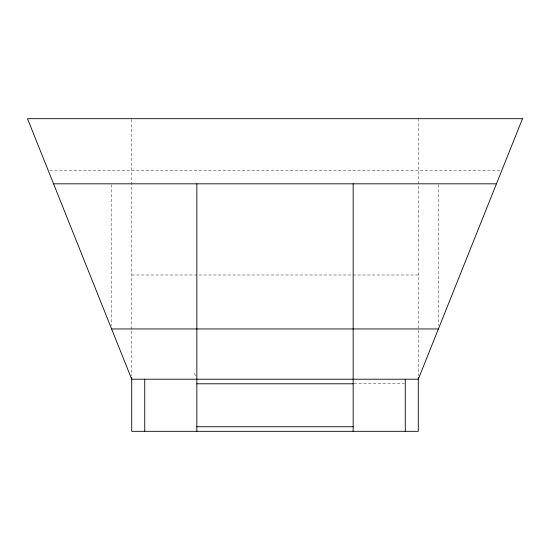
<?xml version="1.0" encoding="UTF-8"?>
<svg xmlns="http://www.w3.org/2000/svg" width="550" height="550" viewBox="0 0 550 550"><rect width="100%" height="100%" fill="white"/><g stroke="black" fill="none" stroke-linecap="round" stroke-linejoin="round"><path stroke-width="0.41" stroke-dasharray="2.75 2.06" d="M354.014 383.79L404.408 383.659M49.83 170.218L500.17 170.218M131.711 275L418.289 275M194.459 373.471L195.944 377.059M438.391 184.676L438.391 325.518M418.289 118.683L418.289 375.794M131.711 119.542L131.711 375.794M111.609 184.676L111.609 325.518"/><path stroke-width="0.82" d="M53.549 183.817L496.451 183.817M111.609 328.948L438.391 328.948M196.845 383.79L353.155 383.79M196.845 426.738L353.155 426.738M418.289 377.499L418.289 431.317L131.711 431.317L131.711 377.499M405.261 379.211L405.261 431.317M353.155 183.817L353.155 431.317M196.845 183.817L196.845 431.317M144.739 379.211L144.739 431.317M522.5 118.683L418.289 379.211L131.711 379.211L27.5 118.683L522.5 118.683"/></g></svg>
